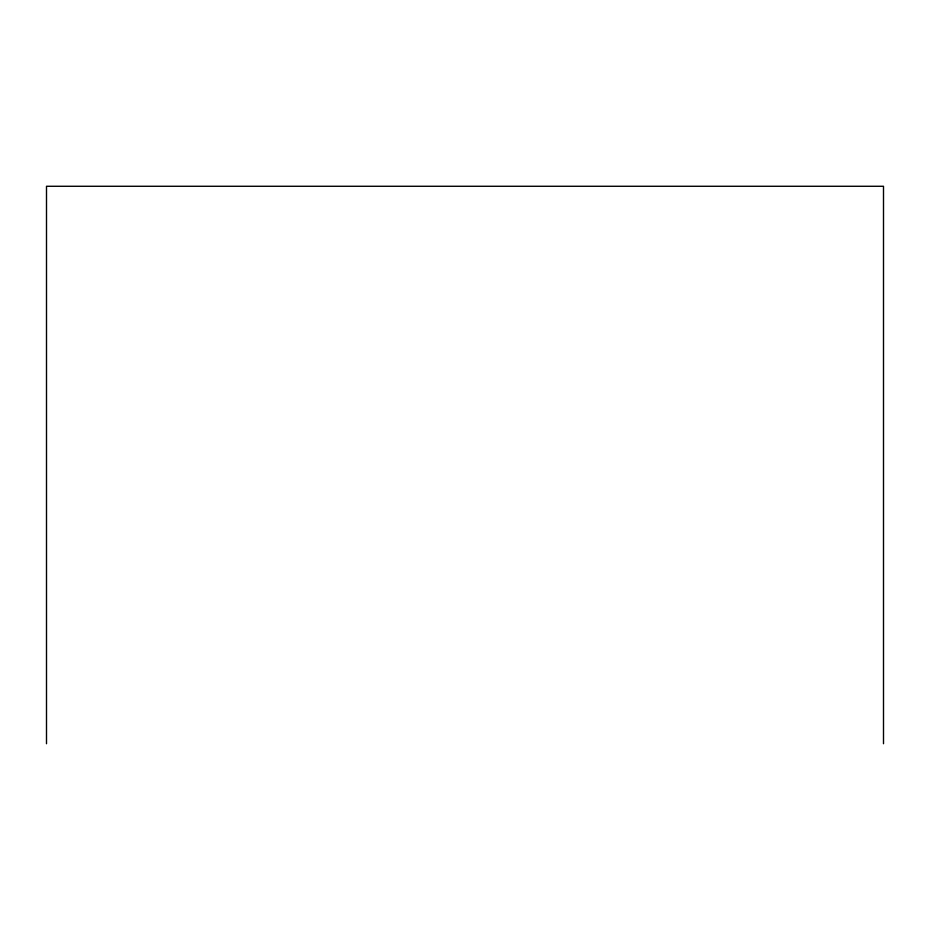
<?xml version="1.0" encoding="UTF-8"?>
<svg xmlns="http://www.w3.org/2000/svg" width="930" height="930" viewBox="0 0 930 930"><rect width="100%" height="100%" fill="white"/><g stroke="black" fill="none" stroke-linecap="round" stroke-linejoin="round"><path stroke-width="1.4" d="M883.5 743.721L883.5 186.279L46.5 186.279L46.5 743.721"/></g></svg>
